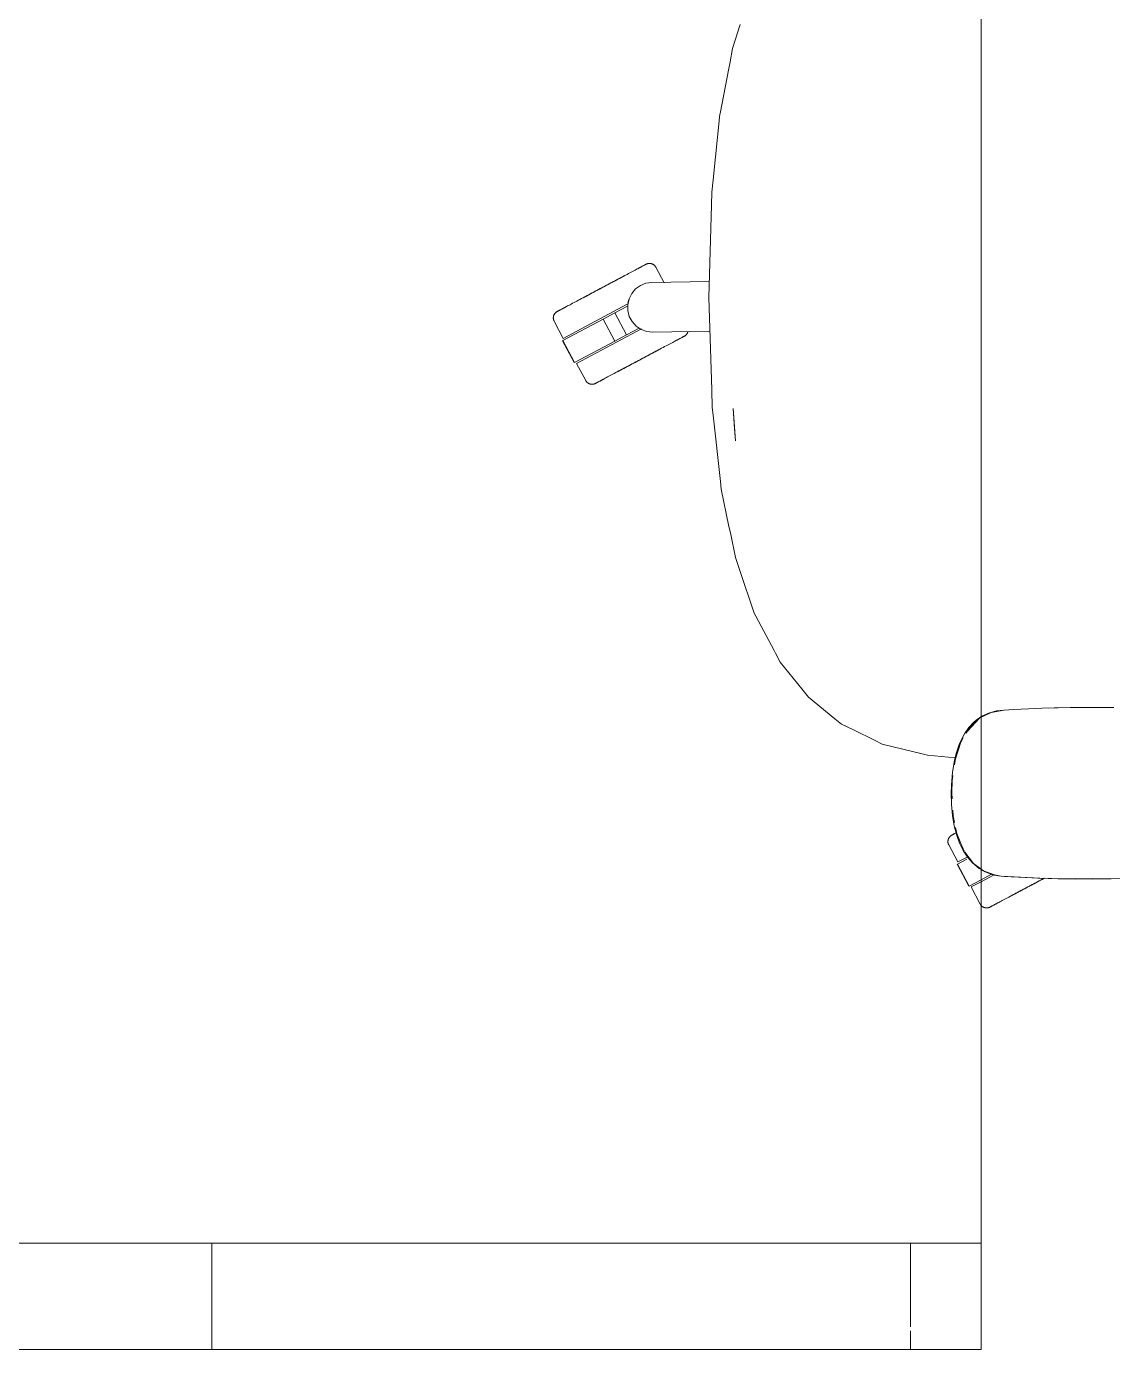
# Model space of a CAD drawing. Header units: millimetres. Extents: x 90978 to 295199, y -4084 to 97293.
# Drawn here: x 202708 to 203321, y 30563 to 31310 of the extents above; entities that cross this region are included whole.
import ezdxf

# ---------------------------------------------------------------- set-up
doc = ezdxf.new("R2010")
doc.units = ezdxf.units.MM
doc.header["$MEASUREMENT"] = 0
doc.layers.add('G-IMPT', color=8, linetype='CONTINUOUS', lineweight=9)
doc.layers.add('I-FURN', color=8, linetype='CONTINUOUS', lineweight=9)

msp = doc.modelspace()

# ---------------------------------------------------------------- linework, layer by layer
at = {"layer": 'G-IMPT'}
for p, q in [((203110.71, 31311.17), (203106.51, 31297.56)), ((203106.51, 31297.56), (203105.05, 31289.96)), ((203104.35, 31286.29), (203105.05, 31289.96)), ((203104.35, 31286.29), (203099.48, 31260.91)), ((203099.39, 31260.45), (203095.57, 31223.46)), ((203099.39, 31260.45), (203099.48, 31260.91)), ((203095.57, 31223.46), (203094.84, 31216.39)), ((203094.62, 31209.13), (203094.84, 31216.39)), ((203093, 31156.97), (203094.62, 31209.13)), ((203094.7, 31104.79), (203093, 31156.97)), ((203094.7, 31104.79), (203095.03, 31094.84)), ((203095.51, 31090.47), (203095.03, 31094.84)), ((203095.51, 31090.47), (203099.64, 31053.03)), ((203106.91, 31094.31), (203107.55, 31082.97)), ((203106.91, 31094.31), (203108.16, 31076.03)), ((203108.16, 31076.03), (203107.55, 31082.97)), ((203100.13, 31048.61), (203099.64, 31053.03)), ((203104.47, 31027.67), (203100.13, 31048.61)), ((203104.47, 31027.67), (203105.24, 31023.99)), ((203105.24, 31023.99), (203108.11, 31010.16)), ((203110.63, 31002.73), (203108.11, 31010.16)), ((203110.63, 31002.73), (203118.77, 30978.64)), ((203119.65, 30976.98), (203118.77, 30978.64)), ((203129.95, 30957.47), (203119.65, 30976.98)), ((203129.95, 30957.47), (203130.67, 30956.1)), ((203133.38, 30950.97), (203130.67, 30956.1)), ((203133.38, 30950.97), (203145.59, 30935.83)), ((203149.35, 30931.17), (203145.59, 30935.83)), ((203164.3, 30919), (203149.35, 30931.17)), ((203255.61, 30923.43), (203251.65, 30922.36)), ((203252.49, 30922.56), (203259.84, 30923.93)), ((203259.61, 30923.93), (203255.61, 30923.43)), ((203265.28, 30924.21), (203259.61, 30923.93)), ((203265.28, 30924.21), (203277.84, 30924.83)), ((203281.38, 30924.95), (203277.84, 30924.83)), ((203297.05, 30925.33), (203281.38, 30924.95)), ((203284.78, 30925.01), (203288.11, 30925.16)), ((203290.33, 30925.16), (203288.11, 30925.16)), ((203297.05, 30925.33), (203301.56, 30925.38)), ((203301.56, 30925.38), (203316.28, 30925.38)), ((203321.75, 30925.3), (203316.28, 30925.38)), ((203164.3, 30919), (203167.95, 30916.02)), ((203167.95, 30916.02), (203175.12, 30912.5)), ((203239.1, 30911.96), (203246, 30919.35)), ((203242.78, 30917.04), (203239.92, 30914)), ((203240.29, 30914.05), (203246, 30919.35)), ((203240.51, 30913.59), (203243.59, 30917.12)), ((203242.78, 30917.04), (203244.11, 30918.18)), ((203246, 30919.35), (203243.59, 30917.12)), ((203247.33, 30920.38), (203244.11, 30918.18)), ((203246.83, 30919.77), (203246, 30919.35)), ((203248.24, 30920.46), (203246.96, 30919.83)), ((203247.33, 30920.38), (203251.65, 30922.36)), ((203248.24, 30920.46), (203252.49, 30922.56)), ((203186.58, 30906.85), (203175.12, 30912.5)), ((203234.46, 30904.53), (203236.67, 30909.17)), ((203235.33, 30905.75), (203236.79, 30908.2)), ((203236.67, 30909.17), (203237.47, 30910.54)), ((203239.92, 30914), (203237.47, 30910.54)), ((203238.4, 30910.9), (203240.29, 30914.05)), ((203239.1, 30911.96), (203240.38, 30913.43)), ((203186.58, 30906.85), (203190.95, 30904.7)), ((203190.95, 30904.7), (203208.89, 30900.3)), ((203232.3, 30896.36), (203235.33, 30905.75)), ((203232.72, 30899.44), (203234.46, 30904.53)), ((203208.89, 30900.3), (203211.26, 30899.72)), ((203216.55, 30898.42), (203211.26, 30899.72)), ((203232.43, 30896.98), (203216.55, 30898.42)), ((203231.75, 30895.52), (203230.63, 30888.75)), ((203232.72, 30899.44), (203231.75, 30895.52)), ((203231.83, 30893.06), (203232.3, 30896.36)), ((203230.05, 30881.44), (203230.63, 30888.75)), ((203230.57, 30884.1), (203230.96, 30886.88)), ((203230.05, 30881.44), (203229.96, 30876.93)), ((203230.57, 30884.1), (203230.34, 30876.93)), ((203229.96, 30876.93), (203230.14, 30870.59)), ((203230.71, 30864.44), (203230.14, 30870.59)), ((203230.53, 30873.82), (203230.34, 30876.93)), ((203230.71, 30864.44), (203231.71, 30858.51)), ((203231.13, 30864.11), (203230.93, 30867.31)), ((203231.89, 30860.38), (203231.13, 30864.11)), ((203233.14, 30853.03), (203231.71, 30858.51)), ((203233.16, 30854.14), (203232.46, 30857.61)), ((203233.14, 30853.03), (203234.73, 30848.7)), ((203233.16, 30854.14), (203235.49, 30848.52)), ((203236.71, 30844.62), (203234.73, 30848.7)), ((203237.33, 30844.13), (203235.49, 30848.52)), ((203236.71, 30844.62), (203239.36, 30840.57)), ((203242.55, 30837.34), (203237.7, 30843.65)), ((203239.36, 30840.57), (203242.03, 30837.54)), ((203245.77, 30834.46), (203242.03, 30837.54)), ((203246.96, 30834.07), (203242.55, 30837.34)), ((203246.96, 30833.78), (203245.77, 30834.46)), ((203248.17, 30833.17), (203246.96, 30834.07)), ((203249.2, 30832.5), (203246.96, 30833.78)), ((203254.37, 30830.76), (203248.17, 30833.17)), ((203249.2, 30832.5), (203252.85, 30831.11)), ((203254.19, 30830.74), (203252.85, 30831.11)), ((203254.19, 30830.74), (203256.59, 30830.3)), ((203254.37, 30830.76), (203258.22, 30830.18)), ((203258.23, 30830.04), (203256.59, 30830.3)), ((203278.81, 30829), (203258.23, 30830.04)), ((203280.02, 30828.96), (203258.23, 30830.04)), ((203258.23, 30830.04), (203259.84, 30829.93)), ((203280.02, 30828.96), (203259.84, 30829.93)), ((203300.2, 30828.49), (203278.81, 30829)), ((203290.37, 30828.65), (203278.81, 30829)), ((203278.81, 30829), (203280.02, 30828.96)), ((203300.2, 30828.49), (203280.02, 30828.96)), ((203320.39, 30828.54), (203290.37, 30828.65)), ((203300.2, 30828.49), (203290.37, 30828.65)), ((203290.37, 30828.65), (203309.6, 30828.45)), ((203298.17, 30828.51), (203296.25, 30828.58)), ((203300.2, 30828.53), (203298.17, 30828.51)), ((203320.39, 30828.54), (203300.2, 30828.49)), ((203320.39, 30828.54), (203309.6, 30828.45)), ((203320.39, 30828.54), (203328.81, 30828.7))]:
    msp.add_line(p, q, dxfattribs=at)
at = {"layer": 'I-FURN'}
for p, q in [((203246.96, 30562.73), (203246.96, 32162.73)), ((203246.96, 32162.73), (203246.96, 30562.73)), ((203046.12, 31169.58), (203045.27, 31169.12)), ((203045.66, 31169.33), (203046.51, 31169.78)), ((203046.96, 31170.02), (203046.12, 31169.58)), ((203047.77, 31170.45), (203046.96, 31170.02)), ((203048.56, 31170.87), (203047.77, 31170.45)), ((203049.32, 31171.28), (203048.56, 31170.87)), ((203050.05, 31171.67), (203049.32, 31171.28)), ((203050.76, 31172.04), (203050.05, 31171.67)), ((203051.44, 31172.4), (203050.76, 31172.04)), ((203052.09, 31172.75), (203051.44, 31172.4)), ((203052.7, 31173.07), (203052.09, 31172.75)), ((203053.29, 31173.39), (203052.7, 31173.07)), ((203052.98, 31173.22), (203053.54, 31173.52)), ((203053.84, 31173.68), (203053.29, 31173.39)), ((203053.54, 31173.52), (203054.08, 31173.81)), ((203054.36, 31173.95), (203053.84, 31173.68)), ((203054.08, 31173.81), (203054.58, 31174.07)), ((203054.84, 31174.21), (203054.36, 31173.95)), ((203054.58, 31174.07), (203055.05, 31174.32)), ((203055.28, 31174.45), (203054.84, 31174.21)), ((203055.05, 31174.32), (203055.48, 31174.55)), ((203055.69, 31174.66), (203055.28, 31174.45)), ((203055.48, 31174.55), (203055.87, 31174.76)), ((203056.07, 31174.86), (203055.69, 31174.66)), ((203055.87, 31174.76), (203056.23, 31174.95)), ((203056.4, 31175.04), (203056.07, 31174.86)), ((203056.23, 31174.95), (203056.54, 31175.12)), ((203056.7, 31175.2), (203056.4, 31175.04)), ((203056.54, 31175.12), (203056.82, 31175.26)), ((203056.96, 31175.34), (203056.7, 31175.2)), ((203056.82, 31175.26), (203057.06, 31175.39)), ((203057.18, 31175.45), (203056.96, 31175.34)), ((203057.06, 31175.39), (203057.26, 31175.5)), ((203057.36, 31175.55), (203057.18, 31175.45)), ((203057.26, 31175.5), (203057.43, 31175.59)), ((203057.5, 31175.62), (203057.36, 31175.55)), ((203057.43, 31175.59), (203057.55, 31175.65)), ((203057.6, 31175.68), (203057.5, 31175.62)), ((203057.55, 31175.65), (203057.63, 31175.69)), ((203057.66, 31175.71), (203057.6, 31175.68)), ((203057.63, 31175.69), (203057.67, 31175.72)), ((203057.68, 31175.72), (203057.66, 31175.71)), ((203057.67, 31175.72), (203057.68, 31175.72)), ((203057.68, 31175.72), (203057.82, 31175.79)), ((203057.82, 31175.79), (203057.97, 31175.86)), ((203057.97, 31175.86), (203058.12, 31175.92)), ((203058.12, 31175.92), (203058.27, 31175.98)), ((203058.27, 31175.98), (203058.42, 31176.02)), ((203058.42, 31176.02), (203058.58, 31176.07)), ((203058.58, 31176.07), (203058.73, 31176.1)), ((203058.73, 31176.1), (203058.89, 31176.13)), ((203058.89, 31176.13), (203059.05, 31176.16)), ((203059.05, 31176.16), (203059.21, 31176.18)), ((203059.21, 31176.18), (203059.37, 31176.19)), ((203059.37, 31176.19), (203059.53, 31176.19)), ((203059.53, 31176.19), (203059.7, 31176.19)), ((203059.7, 31176.19), (203059.86, 31176.18)), ((203059.86, 31176.18), (203060.02, 31176.17)), ((203060.02, 31176.17), (203060.18, 31176.15)), ((203060.18, 31176.15), (203060.34, 31176.12)), ((203060.34, 31176.12), (203060.49, 31176.08)), ((203060.49, 31176.08), (203060.65, 31176.04)), ((203060.65, 31176.04), (203060.8, 31176)), ((203060.8, 31176), (203060.96, 31175.95)), ((203060.96, 31175.95), (203061.11, 31175.89)), ((203061.11, 31175.89), (203061.25, 31175.82)), ((203061.25, 31175.82), (203061.4, 31175.75)), ((203061.4, 31175.75), (203061.54, 31175.68)), ((203061.54, 31175.68), (203061.68, 31175.59)), ((203061.68, 31175.59), (203061.82, 31175.51)), ((203061.82, 31175.51), (203061.95, 31175.41)), ((203061.95, 31175.41), (203062.08, 31175.32)), ((203062.08, 31175.32), (203062.2, 31175.21)), ((203062.2, 31175.21), (203062.32, 31175.11)), ((203062.32, 31175.11), (203062.44, 31174.99)), ((203062.44, 31174.99), (203062.55, 31174.88)), ((203062.55, 31174.88), (203062.65, 31174.76)), ((203062.65, 31174.76), (203062.76, 31174.63)), ((203062.76, 31174.63), (203062.85, 31174.5)), ((203062.85, 31174.5), (203062.94, 31174.37)), ((203062.94, 31174.37), (203063.03, 31174.23)), ((203063.03, 31174.23), (203063.11, 31174.09)), ((203063.11, 31174.09), (203063.13, 31174.05)), ((203067.83, 31165.21), (203063.13, 31174.05)), ((203031.26, 31161.68), (203032.27, 31162.21)), ((203032.81, 31162.5), (203031.81, 31161.96)), ((203032.27, 31162.21), (203033.27, 31162.74)), ((203033.82, 31163.03), (203032.81, 31162.5)), ((203033.27, 31162.74), (203034.28, 31163.28)), ((203034.82, 31163.57), (203033.82, 31163.03)), ((203034.28, 31163.28), (203035.28, 31163.81)), ((203035.82, 31164.1), (203034.82, 31163.57)), ((203035.28, 31163.81), (203036.28, 31164.34)), ((203036.81, 31164.63), (203035.82, 31164.1)), ((203036.28, 31164.34), (203037.27, 31164.87)), ((203037.8, 31165.15), (203036.81, 31164.63)), ((203037.27, 31164.87), (203038.25, 31165.39)), ((203038.78, 31165.67), (203037.8, 31165.15)), ((203038.25, 31165.39), (203039.23, 31165.91)), ((203039.75, 31166.19), (203038.78, 31165.67)), ((203039.23, 31165.91), (203040.19, 31166.42)), ((203040.71, 31166.7), (203039.75, 31166.19)), ((203040.19, 31166.42), (203041.14, 31166.93)), ((203041.65, 31167.2), (203040.71, 31166.7)), ((203041.14, 31166.93), (203042.08, 31167.43)), ((203042.58, 31167.69), (203041.65, 31167.2)), ((203042.08, 31167.43), (203043, 31167.92)), ((203043.49, 31168.18), (203042.58, 31167.69)), ((203043, 31167.92), (203043.91, 31168.4)), ((203044.39, 31168.65), (203043.49, 31168.18)), ((203043.91, 31168.4), (203044.79, 31168.87)), ((203045.27, 31169.12), (203044.39, 31168.65)), ((203044.79, 31168.87), (203045.66, 31169.33)), ((203051.72, 31161.75), (203054.47, 31163.71)), ((203054.47, 31163.71), (203057.6, 31164.96)), ((203057.6, 31164.96), (203060.94, 31165.43)), ((203060.94, 31165.43), (203093.28, 31165.99)), ((203018.57, 31154.93), (203017.75, 31154.49)), ((203019.42, 31155.38), (203018.57, 31154.93)), ((203020.29, 31155.84), (203019.42, 31155.38)), ((203021.17, 31156.31), (203020.29, 31155.84)), ((203022.08, 31156.79), (203021.17, 31156.31)), ((203021.59, 31156.53), (203022.5, 31157.02)), ((203023, 31157.28), (203022.08, 31156.79)), ((203022.5, 31157.02), (203023.43, 31157.51)), ((203023.94, 31157.78), (203023, 31157.28)), ((203023.43, 31157.51), (203024.38, 31158.01)), ((203024.89, 31158.29), (203023.94, 31157.78)), ((203024.38, 31158.01), (203025.33, 31158.52)), ((203025.85, 31158.8), (203024.89, 31158.29)), ((203025.33, 31158.52), (203026.3, 31159.04)), ((203026.83, 31159.32), (203025.85, 31158.8)), ((203026.3, 31159.04), (203027.28, 31159.56)), ((203027.81, 31159.84), (203026.83, 31159.32)), ((203027.28, 31159.56), (203028.27, 31160.08)), ((203028.8, 31160.37), (203027.81, 31159.84)), ((203028.27, 31160.08), (203029.26, 31160.61)), ((203029.8, 31160.9), (203028.8, 31160.37)), ((203029.26, 31160.61), (203030.26, 31161.14)), ((203030.8, 31161.43), (203029.8, 31160.9)), ((203030.26, 31161.14), (203031.26, 31161.68)), ((203031.81, 31161.96), (203030.8, 31161.43)), ((203047.27, 31152.88), (203048.02, 31156.17)), ((203048.02, 31156.17), (203049.53, 31159.19)), ((203049.53, 31159.19), (203051.72, 31161.75)), ((203005.57, 31146.97), (203005.63, 31147.11)), ((203005.63, 31147.11), (203005.7, 31147.26)), ((203005.7, 31147.26), (203005.78, 31147.4)), ((203005.78, 31147.4), (203005.86, 31147.54)), ((203005.86, 31147.54), (203005.95, 31147.68)), ((203005.95, 31147.68), (203006.04, 31147.81)), ((203006.04, 31147.81), (203006.14, 31147.94)), ((203006.14, 31147.94), (203006.24, 31148.06)), ((203006.24, 31148.06), (203006.35, 31148.18)), ((203006.35, 31148.18), (203006.46, 31148.3)), ((203006.46, 31148.3), (203006.58, 31148.41)), ((203006.58, 31148.41), (203006.7, 31148.51)), ((203006.7, 31148.51), (203006.83, 31148.61)), ((203006.83, 31148.61), (203006.96, 31148.71)), ((203006.96, 31148.71), (203007.09, 31148.8)), ((203007.09, 31148.8), (203007.23, 31148.89)), ((203007.23, 31148.89), (203007.37, 31148.97)), ((203007.37, 31148.97), (203007.4, 31148.99)), ((203007.4, 31148.99), (203007.42, 31149)), ((203007.41, 31148.99), (203007.4, 31148.99)), ((203007.45, 31149.01), (203007.41, 31148.99)), ((203007.42, 31149), (203007.48, 31149.03)), ((203007.53, 31149.06), (203007.45, 31149.01)), ((203007.48, 31149.03), (203007.58, 31149.08)), ((203007.65, 31149.12), (203007.53, 31149.06)), ((203007.58, 31149.08), (203007.72, 31149.16)), ((203007.82, 31149.21), (203007.65, 31149.12)), ((203007.72, 31149.16), (203007.9, 31149.25)), ((203008.02, 31149.32), (203007.82, 31149.21)), ((203007.9, 31149.25), (203008.12, 31149.37)), ((203008.26, 31149.44), (203008.02, 31149.32)), ((203008.12, 31149.37), (203008.38, 31149.51)), ((203008.54, 31149.59), (203008.26, 31149.44)), ((203008.38, 31149.51), (203008.68, 31149.67)), ((203008.86, 31149.76), (203008.54, 31149.59)), ((203008.68, 31149.67), (203009.01, 31149.85)), ((203009.21, 31149.95), (203008.86, 31149.76)), ((203009.01, 31149.85), (203009.39, 31150.04)), ((203009.6, 31150.16), (203009.21, 31149.95)), ((203009.39, 31150.04), (203009.8, 31150.26)), ((203010.03, 31150.39), (203009.6, 31150.16)), ((203009.8, 31150.26), (203010.24, 31150.5)), ((203010.5, 31150.63), (203010.03, 31150.39)), ((203010.24, 31150.5), (203010.73, 31150.75)), ((203011, 31150.9), (203010.5, 31150.63)), ((203010.73, 31150.75), (203011.24, 31151.03)), ((203010.89, 31133.85), (203047.04, 31153.08)), ((203011.54, 31151.19), (203011, 31150.9)), ((203011.24, 31151.03), (203011.79, 31151.32)), ((203012.11, 31151.49), (203011.54, 31151.19)), ((203011.79, 31151.32), (203012.38, 31151.63)), ((203012.71, 31151.81), (203012.11, 31151.49)), ((203013.34, 31152.15), (203012.71, 31151.81)), ((203014, 31152.5), (203013.34, 31152.15)), ((203014.7, 31152.87), (203014, 31152.5)), ((203015.42, 31153.25), (203014.7, 31152.87)), ((203016.17, 31153.65), (203015.42, 31153.25)), ((203016.95, 31154.06), (203016.17, 31153.65)), ((203017.75, 31154.49), (203016.95, 31154.06)), ((203033.41, 31144.7), (203040.05, 31148.23)), ((203040.05, 31148.23), (203047.2, 31152.03)), ((203046.62, 31135.87), (203040.05, 31148.23)), ((203047.33, 31149.51), (203047.27, 31152.88)), ((203048.19, 31146.25), (203047.33, 31149.51)), ((203005.27, 31145.56), (203005.28, 31145.72)), ((203005.27, 31145.39), (203005.27, 31145.56)), ((203005.27, 31145.23), (203005.27, 31145.39)), ((203005.28, 31145.07), (203005.27, 31145.23)), ((203005.28, 31145.72), (203005.29, 31145.88)), ((203005.3, 31144.91), (203005.28, 31145.07)), ((203005.29, 31145.88), (203005.31, 31146.04)), ((203005.32, 31144.75), (203005.3, 31144.91)), ((203005.31, 31146.04), (203005.34, 31146.2)), ((203005.35, 31144.59), (203005.32, 31144.75)), ((203005.34, 31146.2), (203005.37, 31146.35)), ((203005.39, 31144.44), (203005.35, 31144.59)), ((203005.37, 31146.35), (203005.41, 31146.51)), ((203005.43, 31144.28), (203005.39, 31144.44)), ((203005.41, 31146.51), (203005.46, 31146.66)), ((203005.48, 31144.13), (203005.43, 31144.28)), ((203005.46, 31146.66), (203005.51, 31146.82)), ((203005.54, 31143.98), (203005.48, 31144.13)), ((203005.51, 31146.82), (203005.57, 31146.97)), ((203005.6, 31143.83), (203005.54, 31143.98)), ((203005.66, 31143.68), (203005.6, 31143.83)), ((203005.74, 31143.54), (203005.66, 31143.68)), ((203005.74, 31143.54), (203010.89, 31133.85)), ((203010.7, 31132.62), (203033.41, 31144.7)), ((203039.98, 31132.33), (203033.41, 31144.7)), ((203053.77, 31139.66), (203046.62, 31135.87)), ((203049.81, 31143.29), (203048.19, 31146.25)), ((203052.09, 31140.8), (203049.81, 31143.29)), ((203054.9, 31138.94), (203052.09, 31140.8)), ((203010.53, 31132.53), (203017.1, 31120.17)), ((203017.28, 31120.26), (203010.7, 31132.62)), ((203039.98, 31132.33), (203017.28, 31120.26)), ((203018.4, 31119.72), (203055.15, 31139.26)), ((203046.62, 31135.87), (203039.98, 31132.33)), ((203058.07, 31137.8), (203054.9, 31138.94)), ((203061.43, 31137.45), (203058.07, 31137.8)), ((203093.62, 31138.01), (203061.43, 31137.45)), ((203073.34, 31131.95), (203073.97, 31132.28)), ((203073.97, 31132.28), (203074.57, 31132.6)), ((203074.88, 31132.77), (203074.3, 31132.46)), ((203074.57, 31132.6), (203075.14, 31132.91)), ((203075.43, 31133.06), (203074.88, 31132.77)), ((203075.14, 31132.91), (203075.68, 31133.19)), ((203075.95, 31133.34), (203075.43, 31133.06)), ((203075.68, 31133.19), (203076.18, 31133.46)), ((203076.43, 31133.59), (203075.95, 31133.34)), ((203076.18, 31133.46), (203076.64, 31133.71)), ((203076.88, 31133.83), (203076.43, 31133.59)), ((203076.64, 31133.71), (203077.07, 31133.93)), ((203077.29, 31134.05), (203076.88, 31133.83)), ((203077.07, 31133.93), (203077.47, 31134.14)), ((203077.66, 31134.25), (203077.29, 31134.05)), ((203077.47, 31134.14), (203077.82, 31134.33)), ((203078, 31134.43), (203077.66, 31134.25)), ((203077.82, 31134.33), (203078.14, 31134.5)), ((203078.29, 31134.58), (203078, 31134.43)), ((203078.14, 31134.5), (203078.42, 31134.65)), ((203078.55, 31134.72), (203078.29, 31134.58)), ((203078.42, 31134.65), (203078.66, 31134.78)), ((203078.77, 31134.84), (203078.55, 31134.72)), ((203078.66, 31134.78), (203078.86, 31134.88)), ((203078.95, 31134.93), (203078.77, 31134.84)), ((203078.86, 31134.88), (203079.02, 31134.97)), ((203079.09, 31135.01), (203078.95, 31134.93)), ((203079.02, 31134.97), (203079.14, 31135.04)), ((203079.19, 31135.06), (203079.09, 31135.01)), ((203079.14, 31135.04), (203079.23, 31135.08)), ((203079.25, 31135.09), (203079.19, 31135.06)), ((203079.23, 31135.08), (203079.27, 31135.1)), ((203079.27, 31135.1), (203079.25, 31135.09)), ((203079.31, 31135.12), (203079.27, 31135.1)), ((203079.27, 31135.1), (203079.27, 31135.1)), ((203079.45, 31135.2), (203079.31, 31135.12)), ((203079.59, 31135.29), (203079.45, 31135.2)), ((203079.72, 31135.38), (203079.59, 31135.29)), ((203079.85, 31135.48), (203079.72, 31135.38)), ((203079.98, 31135.58), (203079.85, 31135.48)), ((203080.1, 31135.68), (203079.98, 31135.58)), ((203080.21, 31135.8), (203080.1, 31135.68)), ((203080.33, 31135.91), (203080.21, 31135.8)), ((203080.43, 31136.03), (203080.33, 31135.91)), ((203080.54, 31136.16), (203080.43, 31136.03)), ((203080.63, 31136.28), (203080.54, 31136.16)), ((203080.73, 31136.42), (203080.63, 31136.28)), ((203080.81, 31136.55), (203080.73, 31136.42)), ((203080.9, 31136.69), (203080.81, 31136.55)), ((203080.97, 31136.83), (203080.9, 31136.69)), ((203081.04, 31136.98), (203080.97, 31136.83)), ((203081.11, 31137.13), (203081.04, 31136.98)), ((203081.17, 31137.28), (203081.11, 31137.13)), ((203081.22, 31137.43), (203081.17, 31137.28)), ((203081.26, 31137.58), (203081.22, 31137.43)), ((203081.3, 31137.74), (203081.26, 31137.58)), ((203058.86, 31124.25), (203059.85, 31124.78)), ((203060.37, 31125.06), (203059.4, 31124.53)), ((203059.85, 31124.78), (203060.82, 31125.29)), ((203061.34, 31125.57), (203060.37, 31125.06)), ((203060.82, 31125.29), (203061.79, 31125.81)), ((203062.3, 31126.08), (203061.34, 31125.57)), ((203061.79, 31125.81), (203062.74, 31126.31)), ((203063.24, 31126.58), (203062.3, 31126.08)), ((203062.74, 31126.31), (203063.67, 31126.81)), ((203064.17, 31127.08), (203063.24, 31126.58)), ((203063.67, 31126.81), (203064.6, 31127.3)), ((203065.09, 31127.56), (203064.17, 31127.08)), ((203064.6, 31127.3), (203065.5, 31127.78)), ((203065.5, 31127.78), (203066.39, 31128.25)), ((203066.39, 31128.25), (203067.26, 31128.72)), ((203067.26, 31128.72), (203068.11, 31129.17)), ((203068.11, 31129.17), (203068.93, 31129.6)), ((203068.93, 31129.6), (203069.73, 31130.03)), ((203069.73, 31130.03), (203070.51, 31130.44)), ((203070.51, 31130.44), (203071.26, 31130.84)), ((203071.26, 31130.84), (203071.98, 31131.23)), ((203071.98, 31131.23), (203072.67, 31131.59)), ((203072.67, 31131.59), (203073.34, 31131.95)), ((203018.4, 31119.72), (203023.55, 31110.04)), ((203045.03, 31116.9), (203045.97, 31117.4)), ((203046.49, 31117.67), (203045.54, 31117.17)), ((203045.97, 31117.4), (203046.93, 31117.91)), ((203047.45, 31118.18), (203046.49, 31117.67)), ((203046.93, 31117.91), (203047.9, 31118.42)), ((203048.43, 31118.7), (203047.45, 31118.18)), ((203047.9, 31118.42), (203048.88, 31118.94)), ((203049.41, 31119.22), (203048.43, 31118.7)), ((203048.88, 31118.94), (203049.86, 31119.47)), ((203050.4, 31119.75), (203049.41, 31119.22)), ((203049.86, 31119.47), (203050.86, 31120)), ((203051.4, 31120.28), (203050.4, 31119.75)), ((203050.86, 31120), (203051.86, 31120.53)), ((203052.4, 31120.81), (203051.4, 31120.28)), ((203051.86, 31120.53), (203052.86, 31121.06)), ((203053.4, 31121.35), (203052.4, 31120.81)), ((203052.86, 31121.06), (203053.86, 31121.59)), ((203054.41, 31121.88), (203053.4, 31121.35)), ((203053.86, 31121.59), (203054.87, 31122.13)), ((203055.41, 31122.42), (203054.41, 31121.88)), ((203054.87, 31122.13), (203055.87, 31122.66)), ((203056.42, 31122.95), (203055.41, 31122.42)), ((203055.87, 31122.66), (203056.88, 31123.2)), ((203057.41, 31123.48), (203056.42, 31122.95)), ((203056.88, 31123.2), (203057.87, 31123.73)), ((203058.41, 31124.01), (203057.41, 31123.48)), ((203057.87, 31123.73), (203058.86, 31124.25)), ((203059.4, 31124.53), (203058.41, 31124.01)), ((203023.57, 31110), (203023.55, 31110.04)), ((203023.65, 31109.86), (203023.57, 31110)), ((203023.73, 31109.72), (203023.65, 31109.86)), ((203023.83, 31109.59), (203023.73, 31109.72)), ((203031.63, 31109.77), (203031.2, 31109.54)), ((203031.39, 31109.65), (203031.84, 31109.88)), ((203032.1, 31110.02), (203031.63, 31109.77)), ((203031.84, 31109.88), (203032.32, 31110.14)), ((203032.6, 31110.29), (203032.1, 31110.02)), ((203032.32, 31110.14), (203032.84, 31110.41)), ((203033.13, 31110.57), (203032.6, 31110.29)), ((203032.84, 31110.41), (203033.39, 31110.71)), ((203033.7, 31110.87), (203033.13, 31110.57)), ((203033.39, 31110.71), (203033.97, 31111.02)), ((203033.97, 31111.02), (203034.59, 31111.35)), ((203034.59, 31111.35), (203035.24, 31111.69)), ((203035.24, 31111.69), (203035.92, 31112.05)), ((203035.92, 31112.05), (203036.62, 31112.43)), ((203036.62, 31112.43), (203037.36, 31112.82)), ((203037.36, 31112.82), (203038.12, 31113.22)), ((203038.12, 31113.22), (203038.91, 31113.64)), ((203038.91, 31113.64), (203039.72, 31114.07)), ((203039.72, 31114.07), (203040.55, 31114.52)), ((203041.01, 31114.76), (203040.17, 31114.31)), ((203040.55, 31114.52), (203041.41, 31114.97)), ((203041.88, 31115.22), (203041.01, 31114.76)), ((203041.41, 31114.97), (203042.29, 31115.44)), ((203042.77, 31115.69), (203041.88, 31115.22)), ((203042.29, 31115.44), (203043.18, 31115.92)), ((203043.68, 31116.18), (203042.77, 31115.69)), ((203043.18, 31115.92), (203044.1, 31116.4)), ((203044.6, 31116.67), (203043.68, 31116.18)), ((203044.1, 31116.4), (203045.03, 31116.9)), ((203045.54, 31117.17), (203044.6, 31116.67)), ((203023.92, 31109.46), (203023.83, 31109.59)), ((203024.02, 31109.34), (203023.92, 31109.46)), ((203024.13, 31109.22), (203024.02, 31109.34)), ((203024.24, 31109.1), (203024.13, 31109.22)), ((203024.36, 31108.99), (203024.24, 31109.1)), ((203024.48, 31108.88), (203024.36, 31108.99)), ((203024.6, 31108.78), (203024.48, 31108.88)), ((203024.73, 31108.68), (203024.6, 31108.78)), ((203024.86, 31108.59), (203024.73, 31108.68)), ((203025, 31108.5), (203024.86, 31108.59)), ((203025.13, 31108.42), (203025, 31108.5)), ((203025.28, 31108.34), (203025.13, 31108.42)), ((203025.42, 31108.27), (203025.28, 31108.34)), ((203025.57, 31108.21), (203025.42, 31108.27)), ((203025.72, 31108.15), (203025.57, 31108.21)), ((203025.87, 31108.09), (203025.72, 31108.15)), ((203026.03, 31108.05), (203025.87, 31108.09)), ((203026.18, 31108.01), (203026.03, 31108.05)), ((203026.34, 31107.97), (203026.18, 31108.01)), ((203026.5, 31107.95), (203026.34, 31107.97)), ((203026.66, 31107.93), (203026.5, 31107.95)), ((203026.82, 31107.91), (203026.66, 31107.93)), ((203026.98, 31107.9), (203026.82, 31107.91)), ((203027.14, 31107.9), (203026.98, 31107.9)), ((203027.3, 31107.91), (203027.14, 31107.9)), ((203027.46, 31107.92), (203027.3, 31107.91)), ((203027.62, 31107.93), (203027.46, 31107.92)), ((203027.78, 31107.96), (203027.62, 31107.93)), ((203027.94, 31107.99), (203027.78, 31107.96)), ((203028.1, 31108.02), (203027.94, 31107.99)), ((203028.25, 31108.07), (203028.1, 31108.02)), ((203028.41, 31108.12), (203028.25, 31108.07)), ((203028.56, 31108.17), (203028.41, 31108.12)), ((203028.71, 31108.23), (203028.56, 31108.17)), ((203028.86, 31108.3), (203028.71, 31108.23)), ((203029, 31108.37), (203028.86, 31108.3)), ((203029.05, 31108.4), (203029, 31108.38)), ((203029, 31108.38), (203029, 31108.37)), ((203029, 31108.37), (203029.02, 31108.38)), ((203029.02, 31108.38), (203029.08, 31108.42)), ((203029.13, 31108.44), (203029.05, 31108.4)), ((203029.08, 31108.42), (203029.18, 31108.47)), ((203029.25, 31108.51), (203029.13, 31108.44)), ((203029.18, 31108.47), (203029.32, 31108.54)), ((203029.41, 31108.59), (203029.25, 31108.51)), ((203029.32, 31108.54), (203029.5, 31108.64)), ((203029.61, 31108.7), (203029.41, 31108.59)), ((203029.5, 31108.64), (203029.72, 31108.76)), ((203029.85, 31108.83), (203029.61, 31108.7)), ((203029.72, 31108.76), (203029.98, 31108.89)), ((203030.13, 31108.98), (203029.85, 31108.83)), ((203029.98, 31108.89), (203030.28, 31109.05)), ((203030.45, 31109.14), (203030.13, 31108.98)), ((203030.28, 31109.05), (203030.61, 31109.23)), ((203030.81, 31109.33), (203030.45, 31109.14)), ((203030.61, 31109.23), (203030.98, 31109.43)), ((203031.2, 31109.54), (203030.81, 31109.33)), ((203030.98, 31109.43), (203031.39, 31109.65)), ((203228.12, 30849.82), (203228.13, 30849.98)), ((203228.12, 30849.66), (203228.12, 30849.82)), ((203228.12, 30849.5), (203228.12, 30849.66)), ((203228.14, 30849.33), (203228.12, 30849.5)), ((203228.13, 30849.98), (203228.15, 30850.14)), ((203228.15, 30849.17), (203228.14, 30849.33)), ((203228.15, 30850.14), (203228.17, 30850.3)), ((203228.18, 30849.01), (203228.15, 30849.17)), ((203228.17, 30850.3), (203228.19, 30850.46)), ((203228.21, 30848.86), (203228.18, 30849.01)), ((203228.19, 30850.46), (203228.23, 30850.62)), ((203228.24, 30848.7), (203228.21, 30848.86)), ((203228.23, 30850.62), (203228.27, 30850.77)), ((203228.29, 30848.54), (203228.24, 30848.7)), ((203228.27, 30850.77), (203228.31, 30850.93)), ((203228.34, 30848.39), (203228.29, 30848.54)), ((203228.31, 30850.93), (203228.37, 30851.08)), ((203228.39, 30848.24), (203228.34, 30848.39)), ((203228.37, 30851.08), (203228.42, 30851.23)), ((203228.45, 30848.09), (203228.39, 30848.24)), ((203228.42, 30851.23), (203228.49, 30851.38)), ((203228.49, 30851.38), (203228.56, 30851.52)), ((203228.56, 30851.52), (203228.64, 30851.66)), ((203228.64, 30851.66), (203228.72, 30851.8)), ((203228.72, 30851.8), (203228.8, 30851.94)), ((203228.8, 30851.94), (203228.9, 30852.07)), ((203228.9, 30852.07), (203228.99, 30852.2)), ((203228.99, 30852.2), (203229.1, 30852.32)), ((203229.1, 30852.32), (203229.21, 30852.44)), ((203229.21, 30852.44), (203229.32, 30852.56)), ((203229.32, 30852.56), (203229.43, 30852.67)), ((203229.43, 30852.67), (203229.56, 30852.78)), ((203229.56, 30852.78), (203229.68, 30852.88)), ((203229.68, 30852.88), (203229.81, 30852.97)), ((203229.81, 30852.97), (203229.94, 30853.06)), ((203229.94, 30853.06), (203230.08, 30853.15)), ((203230.08, 30853.15), (203230.22, 30853.23)), ((203230.22, 30853.23), (203230.26, 30853.25)), ((203230.31, 30853.28), (203230.26, 30853.25)), ((203230.26, 30853.25), (203230.28, 30853.26)), ((203230.26, 30853.25), (203230.26, 30853.25)), ((203230.28, 30853.26), (203230.34, 30853.29)), ((203230.39, 30853.32), (203230.31, 30853.28)), ((203230.34, 30853.29), (203230.44, 30853.35)), ((203230.51, 30853.38), (203230.39, 30853.32)), ((203230.44, 30853.35), (203230.58, 30853.42)), ((203230.67, 30853.47), (203230.51, 30853.38)), ((203230.58, 30853.42), (203230.76, 30853.52)), ((203230.87, 30853.58), (203230.67, 30853.47)), ((203230.76, 30853.52), (203230.98, 30853.63)), ((203231.11, 30853.7), (203230.87, 30853.58)), ((203230.98, 30853.63), (203231.24, 30853.77)), ((203231.39, 30853.85), (203231.11, 30853.7)), ((203231.24, 30853.77), (203231.53, 30853.93)), ((203231.71, 30854.02), (203231.39, 30853.85)), ((203231.53, 30853.93), (203231.87, 30854.11)), ((203232.07, 30854.21), (203231.71, 30854.02)), ((203231.87, 30854.11), (203232.24, 30854.3)), ((203232.46, 30854.42), (203232.07, 30854.21)), ((203232.24, 30854.3), (203232.65, 30854.52)), ((203232.89, 30854.65), (203232.46, 30854.42)), ((203228.52, 30847.94), (203228.45, 30848.09)), ((203228.59, 30847.8), (203228.52, 30847.94)), ((203228.59, 30847.8), (203233.74, 30838.11)), ((203233.74, 30838.11), (203238.93, 30840.87)), ((203233.39, 30836.79), (203239.96, 30824.43)), ((203233.56, 30836.88), (203238.85, 30839.7)), ((203240.13, 30824.52), (203233.56, 30836.88)), ((203246.82, 30828.08), (203240.13, 30824.52)), ((203241.25, 30823.99), (203246.54, 30826.8)), ((203246.54, 30826.8), (203253.92, 30830.72)), ((203252.64, 30831.17), (203246.82, 30828.08)), ((203275.71, 30825.32), (203276.72, 30825.86)), ((203277.26, 30826.14), (203276.26, 30825.61)), ((203276.72, 30825.86), (203277.73, 30826.39)), ((203278.27, 30826.68), (203277.26, 30826.14)), ((203277.73, 30826.39), (203278.73, 30826.92)), ((203279.27, 30827.21), (203278.27, 30826.68)), ((203278.73, 30826.92), (203279.73, 30827.46)), ((203280.27, 30827.74), (203279.27, 30827.21)), ((203279.73, 30827.46), (203280.73, 30827.99)), ((203281.26, 30828.27), (203280.27, 30827.74)), ((203280.73, 30827.99), (203281.72, 30828.51)), ((203282.25, 30828.8), (203281.26, 30828.27)), ((203281.72, 30828.51), (203282.7, 30829.04)), ((203241.25, 30823.99), (203246.4, 30814.3)), ((203261.76, 30817.9), (203262.57, 30818.33)), ((203262.57, 30818.33), (203263.41, 30818.78)), ((203263.87, 30819.02), (203263.02, 30818.57)), ((203263.41, 30818.78), (203264.27, 30819.23)), ((203264.74, 30819.48), (203263.87, 30819.02)), ((203264.27, 30819.23), (203265.14, 30819.7)), ((203265.62, 30819.96), (203264.74, 30819.48)), ((203265.14, 30819.7), (203266.04, 30820.18)), ((203266.53, 30820.44), (203265.62, 30819.96)), ((203266.04, 30820.18), (203266.95, 30820.66)), ((203267.45, 30820.93), (203266.53, 30820.44)), ((203266.95, 30820.66), (203267.88, 30821.16)), ((203268.39, 30821.43), (203267.45, 30820.93)), ((203267.88, 30821.16), (203268.83, 30821.66)), ((203269.34, 30821.93), (203268.39, 30821.43)), ((203268.83, 30821.66), (203269.78, 30822.17)), ((203270.31, 30822.45), (203269.34, 30821.93)), ((203269.78, 30822.17), (203270.75, 30822.68)), ((203271.28, 30822.96), (203270.31, 30822.45)), ((203270.75, 30822.68), (203271.73, 30823.2)), ((203272.26, 30823.49), (203271.28, 30822.96)), ((203271.73, 30823.2), (203272.72, 30823.73)), ((203273.25, 30824.01), (203272.26, 30823.49)), ((203272.72, 30823.73), (203273.71, 30824.26)), ((203274.25, 30824.54), (203273.25, 30824.01)), ((203273.71, 30824.26), (203274.71, 30824.79)), ((203275.25, 30825.08), (203274.25, 30824.54)), ((203274.71, 30824.79), (203275.71, 30825.32)), ((203276.26, 30825.61), (203275.25, 30825.08)), ((203246.42, 30814.26), (203246.4, 30814.3)), ((203246.5, 30814.12), (203246.42, 30814.26)), ((203246.59, 30813.99), (203246.5, 30814.12)), ((203246.68, 30813.85), (203246.59, 30813.99)), ((203246.78, 30813.72), (203246.68, 30813.85)), ((203246.88, 30813.6), (203246.78, 30813.72)), ((203246.98, 30813.48), (203246.88, 30813.6)), ((203247.1, 30813.36), (203246.98, 30813.48)), ((203247.21, 30813.25), (203247.1, 30813.36)), ((203247.33, 30813.14), (203247.21, 30813.25)), ((203247.45, 30813.04), (203247.33, 30813.14)), ((203247.58, 30812.94), (203247.45, 30813.04)), ((203247.72, 30812.85), (203247.58, 30812.94)), ((203247.85, 30812.76), (203247.72, 30812.85)), ((203247.99, 30812.68), (203247.85, 30812.76)), ((203248.13, 30812.6), (203247.99, 30812.68)), ((203248.28, 30812.53), (203248.13, 30812.6)), ((203248.42, 30812.47), (203248.28, 30812.53)), ((203248.57, 30812.41), (203248.42, 30812.47)), ((203248.73, 30812.36), (203248.57, 30812.41)), ((203248.88, 30812.31), (203248.73, 30812.36)), ((203249.04, 30812.27), (203248.88, 30812.31)), ((203249.2, 30812.24), (203249.04, 30812.27)), ((203249.35, 30812.21), (203249.2, 30812.24)), ((203249.51, 30812.19), (203249.35, 30812.21)), ((203249.67, 30812.17), (203249.51, 30812.19)), ((203249.84, 30812.16), (203249.67, 30812.17)), ((203250, 30812.16), (203249.84, 30812.16)), ((203250.16, 30812.17), (203250, 30812.16)), ((203250.32, 30812.18), (203250.16, 30812.17)), ((203250.48, 30812.2), (203250.32, 30812.18)), ((203250.64, 30812.22), (203250.48, 30812.2)), ((203250.8, 30812.25), (203250.64, 30812.22)), ((203250.95, 30812.29), (203250.8, 30812.25)), ((203251.11, 30812.33), (203250.95, 30812.29)), ((203251.26, 30812.38), (203251.11, 30812.33)), ((203251.41, 30812.43), (203251.26, 30812.38)), ((203251.56, 30812.49), (203251.41, 30812.43)), ((203251.71, 30812.56), (203251.56, 30812.49)), ((203251.85, 30812.63), (203251.71, 30812.56)), ((203251.86, 30812.64), (203251.85, 30812.63)), ((203251.85, 30812.63), (203251.87, 30812.64)), ((203251.9, 30812.66), (203251.86, 30812.64)), ((203251.87, 30812.64), (203251.93, 30812.68)), ((203251.98, 30812.7), (203251.9, 30812.66)), ((203251.93, 30812.68), (203252.03, 30812.73)), ((203252.11, 30812.77), (203251.98, 30812.7)), ((203252.03, 30812.73), (203252.18, 30812.8)), ((203252.27, 30812.85), (203252.11, 30812.77)), ((203252.18, 30812.8), (203252.36, 30812.9)), ((203252.47, 30812.96), (203252.27, 30812.85)), ((203252.36, 30812.9), (203252.57, 30813.02)), ((203252.71, 30813.09), (203252.47, 30812.96)), ((203252.57, 30813.02), (203252.83, 30813.15)), ((203252.99, 30813.24), (203252.71, 30813.09)), ((203252.83, 30813.15), (203253.13, 30813.31)), ((203253.31, 30813.41), (203252.99, 30813.24)), ((203253.13, 30813.31), (203253.47, 30813.49)), ((203253.66, 30813.6), (203253.31, 30813.41)), ((203253.47, 30813.49), (203253.84, 30813.69)), ((203254.06, 30813.8), (203253.66, 30813.6)), ((203253.84, 30813.69), (203254.25, 30813.91)), ((203254.48, 30814.03), (203254.06, 30813.8)), ((203254.25, 30813.91), (203254.69, 30814.14)), ((203254.95, 30814.28), (203254.48, 30814.03)), ((203254.69, 30814.14), (203255.18, 30814.4)), ((203255.45, 30814.55), (203254.95, 30814.28)), ((203255.18, 30814.4), (203255.69, 30814.68)), ((203255.99, 30814.83), (203255.45, 30814.55)), ((203255.69, 30814.68), (203256.24, 30814.97)), ((203256.56, 30815.13), (203255.99, 30814.83)), ((203256.24, 30814.97), (203256.83, 30815.28)), ((203256.83, 30815.28), (203257.45, 30815.61)), ((203257.45, 30815.61), (203258.09, 30815.95)), ((203258.09, 30815.95), (203258.77, 30816.31)), ((203258.77, 30816.31), (203259.48, 30816.69)), ((203259.48, 30816.69), (203260.21, 30817.08)), ((203260.21, 30817.08), (203260.97, 30817.48)), ((203260.97, 30817.48), (203261.76, 30817.9)), ((203206.96, 30622.73), (201686.96, 30622.73)), ((202681.96, 30622.73), (202812.33, 30622.73)), ((202812.33, 30622.73), (203246.96, 30622.73)), ((202812.33, 30562.73), (202812.33, 30622.73)), ((202812.33, 30562.73), (202812.33, 30622.73)), ((203246.96, 30622.73), (203206.96, 30622.73)), ((203206.96, 30575.63), (203206.96, 30622.73)), ((203206.96, 30575.63), (203206.96, 30622.73)), ((203246.96, 30562.73), (203246.96, 30622.73)), ((203246.96, 30562.73), (203246.96, 30622.73)), ((203206.96, 30562.73), (203206.96, 30573.31)), ((203206.96, 30562.73), (203206.96, 30573.31)), ((201686.96, 30562.73), (203206.96, 30562.73)), ((202446.96, 30562.73), (203246.96, 30562.73)), ((203246.96, 30562.73), (202446.96, 30562.73)), ((202812.33, 30562.73), (202681.96, 30562.73)), ((203246.96, 30562.73), (202812.33, 30562.73)), ((203206.96, 30562.73), (203246.96, 30562.73))]:
    msp.add_line(p, q, dxfattribs=at)
msp.add_arc((203061, 31151.44), 13.81, 162.66397, 167.65266, dxfattribs=at)
msp.add_open_spline([(203047.39, 31153.8), (203047.46, 31154.23), (203047.56, 31154.66), (203047.68, 31155.07)], degree=3, dxfattribs=at)

doc.saveas('drawing.dxf')
